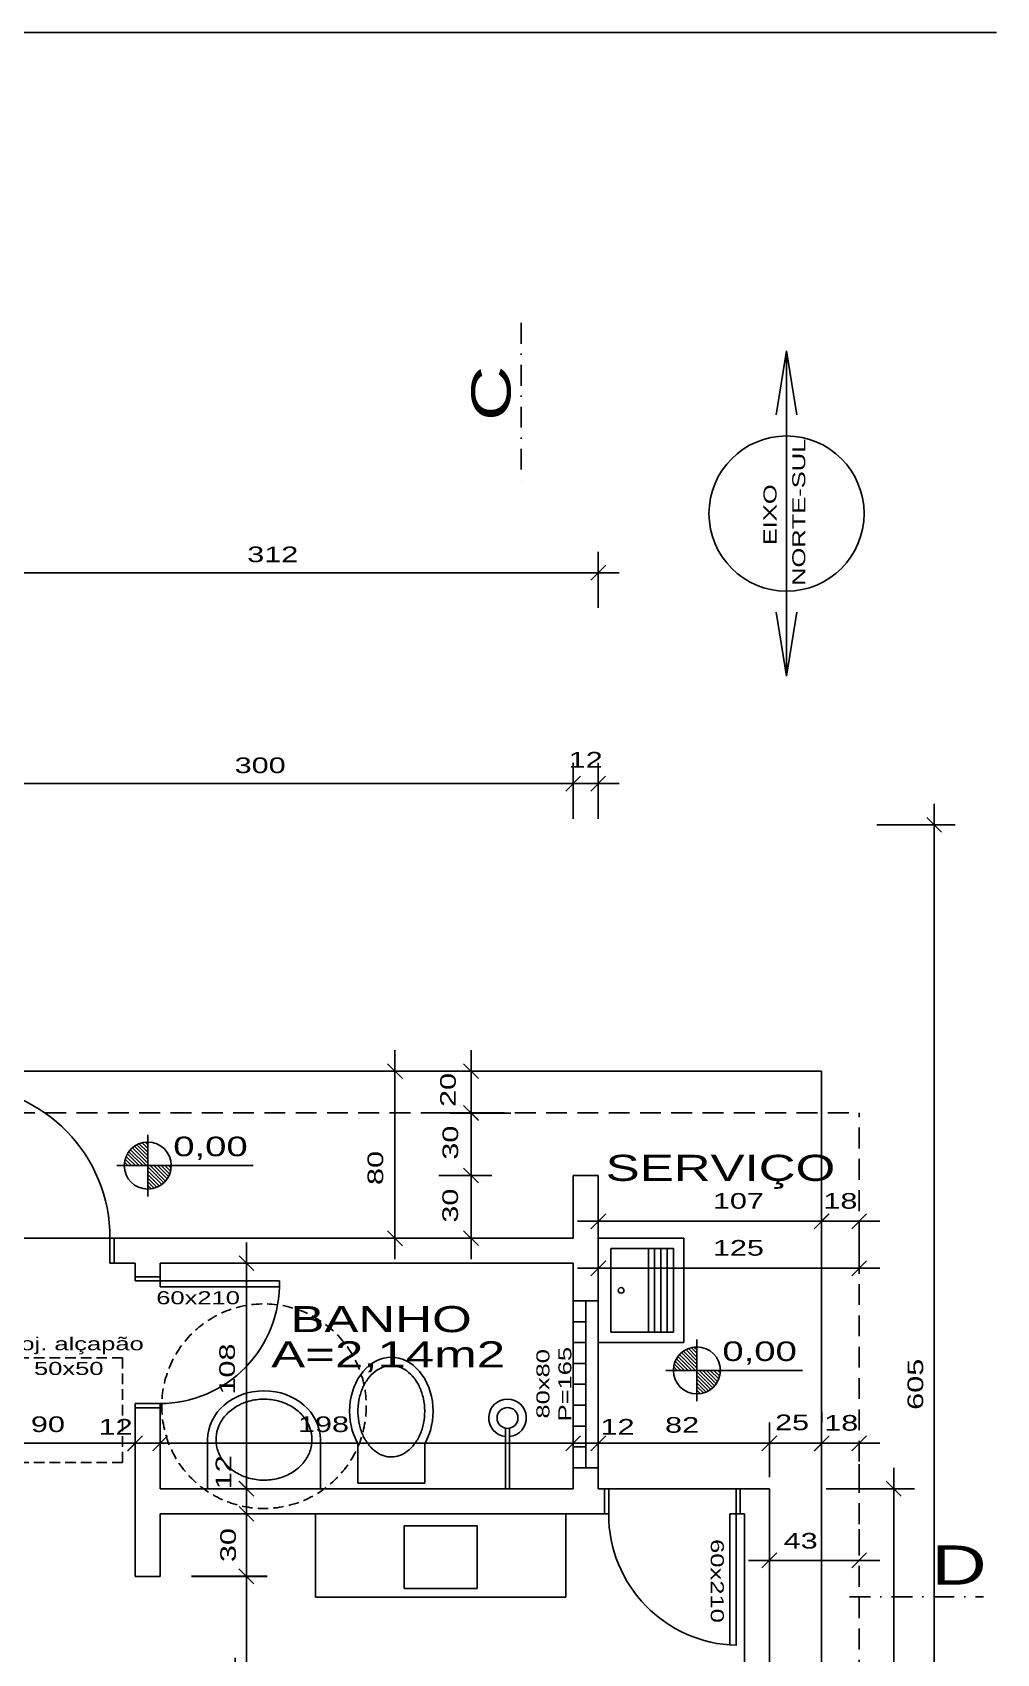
# Model space of a CAD drawing. Header units: millimetres. Extents: x 379 to 8329, y 269 to 4802.
# Drawn here: x 1931 to 2394, y 4026 to 4802 of the extents above; entities that cross this region are included whole.
import ezdxf

# ---------------------------------------------------------------- set-up
doc = ezdxf.new("R2010")
doc.units = ezdxf.units.MM
doc.header["$LTSCALE"] = 20
doc.header["$MEASUREMENT"] = 0
for name, pattern in [('DASHDOT', [1, 0.5, -0.25, 0, -0.25]), ('DASHED', [0.75, 0.5, -0.25]), ('DASHED2', [0.375, 0.25, -0.125])]:
    doc.linetypes.add(name, pattern=pattern)
doc.layers.add('1', color=7, linetype='Continuous')
doc.layers.add('Cotas', color=7, linetype='Continuous')
doc.styles.add('REGUA100', font='arial.ttf', dxfattribs={"width": 1.4})
doc.dimstyles.new('ISO-25', dxfattribs={"dimscale": 5, "dimtxt": 1.5, "dimasz": 0.01, "dimexe": 2, "dimexo": 3, "dimgap": 0.98, "dimtad": 1, "dimrnd": 0.5, "dimtxsty": 'REGUA100', "dimblk1": 'COTATR', "dimblk2": 'COTATR', "dimsah": 1, "dimcen": 4, "dimdle": 4, "dimclrd": 1, "dimclre": 1, "dimclrt": 2, "dimaunit": 1, "dimadec": 0, "dimazin": 0, "dimtfac": 1, "dimtofl": 0, "dimtmove": 2, "dimatfit": 3, "dimldrblk": 'COTATR', "dimfxl": 1, "dimarcsym": 0})

# ---------------------------------------------------------------- blocks, each defined once
blk = doc.blocks.new('COTATR')
at = {"color": 6}
blk.add_line((-71, -71), (71, 71), dxfattribs=at)
at = {"color": 0, "linetype": 'ByBlock'}
blk.add_line((0, 0), (200, 0), dxfattribs=at)
blk = doc.blocks.new('*D35')
at = {"layer": 'Cotas', "color": 1, "lineweight": -2, "transparency": 16777216}
for p, q in [((2336.18, 4422.94), (2373.66, 4422.94)), ((2363.66, 3817.99), (2363.66, 4422.89)), ((2336.18, 3817.94), (2373.66, 3817.94))]:
    blk.add_line(p, q, dxfattribs=at)
at = {"layer": 'DEFPOINTS', "color": 0, "transparency": 16777216}
for p in [(2321.18, 4422.94), (2363.66, 4422.94), (2321.18, 3817.94)]:
    blk.add_point(p, dxfattribs=at)
at = {"layer": 'Cotas', "color": 1, "lineweight": -2, "transparency": 16777216, "xscale": 0.05, "yscale": 0.05, "zscale": 0.05}
for p, rotation in [((2363.66, 4422.94), 90), ((2363.66, 3817.94), 270)]:
    blk.add_blockref('COTATR', p, dxfattribs=dict(at, rotation=rotation))
at = {"layer": 'Cotas', "color": 2, "transparency": 16777216, "insert": (2354.67, 4154.97), "char_height": 7.5, "attachment_point": 5, "rotation": 90, "style": 'REGUA100'}
blk.add_mtext('605', dxfattribs=at)
blk = doc.blocks.new('*D33')
at = {"layer": 'Cotas', "color": 1, "lineweight": -2, "transparency": 16777216}
for p, q in [((2202.66, 4110.48), (2202.66, 4136.71)), ((2284.66, 4110.48), (2284.66, 4136.71)), ((2202.71, 4126.71), (2284.61, 4126.71))]:
    blk.add_line(p, q, dxfattribs=at)
at = {"layer": 'DEFPOINTS', "color": 0, "transparency": 16777216}
for p in [(2284.66, 4126.71), (2202.66, 4095.48), (2284.66, 4095.48)]:
    blk.add_point(p, dxfattribs=at)
at = {"layer": 'Cotas', "color": 1, "lineweight": -2, "transparency": 16777216, "xscale": 0.05, "yscale": 0.05, "zscale": 0.05, "rotation": 180}
blk.add_blockref('COTATR', (2202.66, 4126.71), dxfattribs=at)
at = {"layer": 'Cotas', "color": 1, "lineweight": -2, "transparency": 16777216, "xscale": 0.05, "yscale": 0.05, "zscale": 0.05}
blk.add_blockref('COTATR', (2284.66, 4126.71), dxfattribs=at)
at = {"layer": 'Cotas', "color": 2, "transparency": 16777216, "insert": (2242.83, 4135.44), "char_height": 7.5, "attachment_point": 5, "style": 'REGUA100'}
blk.add_mtext('82', dxfattribs=at)
blk = doc.blocks.new('*D32')
at = {"layer": 'Cotas', "color": 1, "lineweight": -2, "transparency": 16777216}
for p, q in [((2311.89, 4104.94), (2354.24, 4104.94)), ((2344.24, 3817.99), (2344.24, 4104.89)), ((2311.89, 3817.94), (2354.24, 3817.94))]:
    blk.add_line(p, q, dxfattribs=at)
at = {"layer": 'DEFPOINTS', "color": 0, "transparency": 16777216}
for p in [(2296.89, 4104.94), (2344.24, 4104.94), (2296.89, 3817.94)]:
    blk.add_point(p, dxfattribs=at)
at = {"layer": 'Cotas', "color": 1, "lineweight": -2, "transparency": 16777216, "xscale": 0.05, "yscale": 0.05, "zscale": 0.05}
for p, rotation in [((2344.24, 4104.94), 90), ((2344.24, 3817.94), 270)]:
    blk.add_blockref('COTATR', p, dxfattribs=dict(at, rotation=rotation))
at = {"layer": 'Cotas', "color": 2, "transparency": 16777216, "insert": (2333.59, 3986.19), "char_height": 7.5, "attachment_point": 5, "rotation": 90, "style": 'REGUA100'}
blk.add_mtext('287', dxfattribs=at)
blk = doc.blocks.new('*D26')
at = {"layer": 'Cotas', "color": 1, "lineweight": -2, "transparency": 16777216}
for p, q in [((2007.68, 4092.94), (2044.06, 4092.92)), ((2034.06, 4092.88), (2034.05, 4062.98)), ((2007.66, 4062.94), (2044.05, 4062.92))]:
    blk.add_line(p, q, dxfattribs=at)
at = {"layer": 'DEFPOINTS', "color": 0, "transparency": 16777216}
for p in [(1992.68, 4092.94), (1992.66, 4062.94), (2034.05, 4062.93)]:
    blk.add_point(p, dxfattribs=at)
at = {"layer": 'Cotas', "color": 1, "lineweight": -2, "transparency": 16777216, "xscale": 0.05, "yscale": 0.05, "zscale": 0.05}
for p, rotation in [((2034.06, 4092.93), 89.97844822119816), ((2034.05, 4062.93), 269.9784482211982)]:
    blk.add_blockref('COTATR', p, dxfattribs=dict(at, rotation=rotation))
at = {"layer": 'Cotas', "color": 2, "transparency": 16777216, "insert": (2025.32, 4077.93), "char_height": 7.5, "attachment_point": 5, "rotation": 89.97845, "style": 'REGUA100'}
blk.add_mtext('30', dxfattribs=at)
blk = doc.blocks.new('*D25')
at = {"layer": 'Cotas', "color": 1, "lineweight": -2, "transparency": 16777216}
for p, q in [((2007.65, 4063), (2044.03, 4063)), ((2034.03, 4062.95), (2034.02, 3961.99)), ((2007.64, 3961.94), (2044.02, 3961.94))]:
    blk.add_line(p, q, dxfattribs=at)
at = {"layer": 'DEFPOINTS', "color": 0, "transparency": 16777216}
for p in [(1992.65, 4063.01), (1992.64, 3961.94), (2034.02, 3961.94)]:
    blk.add_point(p, dxfattribs=at)
at = {"layer": 'Cotas', "color": 1, "lineweight": -2, "transparency": 16777216, "xscale": 0.05, "yscale": 0.05, "zscale": 0.05}
for p, rotation in [((2034.03, 4063), 89.99360238795819), ((2034.02, 3961.94), 269.9936023879582)]:
    blk.add_blockref('COTATR', p, dxfattribs=dict(at, rotation=rotation))
at = {"layer": 'Cotas', "color": 2, "transparency": 16777216, "insert": (2025.3, 4012.47), "char_height": 7.5, "attachment_point": 5, "rotation": 89.9936, "style": 'REGUA100'}
blk.add_mtext('101', dxfattribs=at)
blk = doc.blocks.new('*D20')
at = {"layer": '1', "color": 1, "lineweight": -2, "transparency": 16777216}
for p, q in [((2327.66, 4085.61), (2327.66, 4080.61)), ((2284.71, 4070.61), (2327.61, 4070.61)), ((2284.66, 4055.61), (2284.66, 4060.61))]:
    blk.add_line(p, q, dxfattribs=at)
at = {"layer": 'DEFPOINTS', "color": 0, "transparency": 16777216}
for p in [(2284.66, 4070.61), (2327.66, 4070.61), (2327.66, 4070.61)]:
    blk.add_point(p, dxfattribs=at)
at = {"layer": '1', "color": 1, "lineweight": -2, "transparency": 16777216, "xscale": 0.05, "yscale": 0.05, "zscale": 0.05, "rotation": 180}
blk.add_blockref('COTATR', (2284.66, 4070.61), dxfattribs=at)
at = {"layer": '1', "color": 1, "lineweight": -2, "transparency": 16777216, "xscale": 0.05, "yscale": 0.05, "zscale": 0.05}
blk.add_blockref('COTATR', (2327.66, 4070.61), dxfattribs=at)
at = {"layer": '1', "color": 2, "transparency": 16777216, "insert": (2299.63, 4079.95), "char_height": 7.5, "attachment_point": 5, "style": 'REGUA100'}
blk.add_mtext('43', dxfattribs=at)
blk = doc.blocks.new('*D19')
at = {"layer": '1', "color": 1, "lineweight": -2, "transparency": 16777216}
for p, q in [((2327.61, 4126.71), (2309.76, 4126.71)), ((2309.71, 4111.71), (2309.71, 4116.71)), ((2327.66, 4111.71), (2327.66, 4116.71))]:
    blk.add_line(p, q, dxfattribs=at)
at = {"layer": 'DEFPOINTS', "color": 0, "transparency": 16777216}
for p in [(2309.71, 4126.71), (2309.71, 4126.71), (2327.66, 4126.71)]:
    blk.add_point(p, dxfattribs=at)
at = {"layer": '1', "color": 1, "lineweight": -2, "transparency": 16777216, "xscale": 0.05, "yscale": 0.05, "zscale": 0.05}
for p, rotation in [((2309.71, 4126.71), 180.0000000000029), ((2327.66, 4126.71), 2.877698079828405e-12)]:
    blk.add_blockref('COTATR', p, dxfattribs=dict(at, rotation=rotation))
at = {"layer": '1', "color": 2, "transparency": 16777216, "insert": (2319.09, 4136.44), "char_height": 7.5, "attachment_point": 5, "style": 'REGUA100'}
blk.add_mtext('18', dxfattribs=at)
blk = doc.blocks.new('*D18')
at = {"layer": '1', "color": 1, "lineweight": -2, "transparency": 16777216}
for p, q in [((2309.76, 4141.71), (2309.76, 4136.71)), ((2284.71, 4126.71), (2309.71, 4126.71)), ((2284.66, 4111.71), (2284.66, 4116.71))]:
    blk.add_line(p, q, dxfattribs=at)
at = {"layer": 'DEFPOINTS', "color": 0, "transparency": 16777216}
for p in [(2284.66, 4126.71), (2309.76, 4126.71), (2309.76, 4126.71)]:
    blk.add_point(p, dxfattribs=at)
at = {"layer": '1', "color": 1, "lineweight": -2, "transparency": 16777216, "xscale": 0.05, "yscale": 0.05, "zscale": 0.05, "rotation": 180}
blk.add_blockref('COTATR', (2284.66, 4126.71), dxfattribs=at)
at = {"layer": '1', "color": 1, "lineweight": -2, "transparency": 16777216, "xscale": 0.05, "yscale": 0.05, "zscale": 0.05}
blk.add_blockref('COTATR', (2309.76, 4126.71), dxfattribs=at)
at = {"layer": '1', "color": 2, "transparency": 16777216, "insert": (2295.53, 4136.67), "char_height": 7.5, "attachment_point": 5, "style": 'REGUA100'}
blk.add_mtext('25', dxfattribs=at)
blk = doc.blocks.new('*D38')
at = {"layer": 'Cotas', "color": 1, "lineweight": -2, "transparency": 16777216}
for p, q in [((2190.61, 4425.83), (2190.61, 4452.67)), ((2202.61, 4425.83), (2202.61, 4452.67)), ((2190.66, 4442.67), (2202.56, 4442.67))]:
    blk.add_line(p, q, dxfattribs=at)
at = {"layer": 'DEFPOINTS', "color": 0, "transparency": 16777216}
for p in [(2202.61, 4442.67), (2190.61, 4410.83), (2202.61, 4410.83)]:
    blk.add_point(p, dxfattribs=at)
at = {"layer": 'Cotas', "color": 1, "lineweight": -2, "transparency": 16777216, "xscale": 0.05, "yscale": 0.05, "zscale": 0.05, "rotation": 180}
blk.add_blockref('COTATR', (2190.61, 4442.67), dxfattribs=at)
at = {"layer": 'Cotas', "color": 1, "lineweight": -2, "transparency": 16777216, "xscale": 0.05, "yscale": 0.05, "zscale": 0.05}
blk.add_blockref('COTATR', (2202.61, 4442.67), dxfattribs=at)
at = {"layer": 'Cotas', "color": 2, "transparency": 16777216, "insert": (2196.61, 4454.11), "char_height": 7.5, "attachment_point": 5, "style": 'REGUA100'}
blk.add_mtext('12', dxfattribs=at)
blk = doc.blocks.new('*D43')
at = {"layer": 'Cotas', "color": 1, "lineweight": -2, "transparency": 16777216}
for p, q in [((1980.71, 4120.1), (1980.71, 4136.71)), ((1992.71, 4120.1), (1992.71, 4136.71)), ((1980.76, 4126.71), (1992.66, 4126.71))]:
    blk.add_line(p, q, dxfattribs=at)
at = {"layer": 'DEFPOINTS', "color": 0, "transparency": 16777216}
for p in [(1992.71, 4126.71), (1980.71, 4105.1), (1992.71, 4105.1)]:
    blk.add_point(p, dxfattribs=at)
at = {"layer": 'Cotas', "color": 1, "lineweight": -2, "transparency": 16777216, "xscale": 0.05, "yscale": 0.05, "zscale": 0.05, "rotation": 180}
blk.add_blockref('COTATR', (1980.71, 4126.71), dxfattribs=at)
at = {"layer": 'Cotas', "color": 1, "lineweight": -2, "transparency": 16777216, "xscale": 0.05, "yscale": 0.05, "zscale": 0.05}
blk.add_blockref('COTATR', (1992.71, 4126.71), dxfattribs=at)
at = {"layer": 'Cotas', "color": 2, "transparency": 16777216, "insert": (1971.35, 4134.6), "char_height": 7.5, "attachment_point": 5, "style": 'REGUA100'}
blk.add_mtext('12', dxfattribs=at)
blk = doc.blocks.new('*D44')
at = {"layer": 'Cotas', "color": 1, "lineweight": -2, "transparency": 16777216}
for p, q in [((1992.71, 4120.1), (1992.71, 4136.71)), ((2190.66, 4120.1), (2190.66, 4136.71)), ((1992.76, 4126.71), (2190.61, 4126.71))]:
    blk.add_line(p, q, dxfattribs=at)
at = {"layer": 'DEFPOINTS', "color": 0, "transparency": 16777216}
for p in [(2190.66, 4126.71), (1992.71, 4105.1), (2190.66, 4105.1)]:
    blk.add_point(p, dxfattribs=at)
at = {"layer": 'Cotas', "color": 1, "lineweight": -2, "transparency": 16777216, "xscale": 0.05, "yscale": 0.05, "zscale": 0.05, "rotation": 180}
blk.add_blockref('COTATR', (1992.71, 4126.71), dxfattribs=at)
at = {"layer": 'Cotas', "color": 1, "lineweight": -2, "transparency": 16777216, "xscale": 0.05, "yscale": 0.05, "zscale": 0.05}
blk.add_blockref('COTATR', (2190.66, 4126.71), dxfattribs=at)
at = {"layer": 'Cotas', "color": 2, "transparency": 16777216, "insert": (2070.98, 4135.78), "char_height": 7.5, "attachment_point": 5, "style": 'REGUA100'}
blk.add_mtext('198', dxfattribs=at)
blk = doc.blocks.new('*D45')
at = {"layer": 'Cotas', "color": 1, "lineweight": -2, "transparency": 16777216}
for p, q in [((2190.66, 4120.1), (2190.66, 4136.71)), ((2202.66, 4120.1), (2202.66, 4136.71)), ((2190.71, 4126.71), (2202.61, 4126.71))]:
    blk.add_line(p, q, dxfattribs=at)
at = {"layer": 'DEFPOINTS', "color": 0, "transparency": 16777216}
for p in [(2202.66, 4126.71), (2190.66, 4105.1), (2202.66, 4105.1)]:
    blk.add_point(p, dxfattribs=at)
at = {"layer": 'Cotas', "color": 1, "lineweight": -2, "transparency": 16777216, "xscale": 0.05, "yscale": 0.05, "zscale": 0.05, "rotation": 180}
blk.add_blockref('COTATR', (2190.66, 4126.71), dxfattribs=at)
at = {"layer": 'Cotas', "color": 1, "lineweight": -2, "transparency": 16777216, "xscale": 0.05, "yscale": 0.05, "zscale": 0.05}
blk.add_blockref('COTATR', (2202.66, 4126.71), dxfattribs=at)
at = {"layer": 'Cotas', "color": 2, "transparency": 16777216, "insert": (2211.9, 4134.6), "char_height": 7.5, "attachment_point": 5, "style": 'REGUA100'}
blk.add_mtext('12', dxfattribs=at)
blk = doc.blocks.new('*D46')
at = {"layer": 'Cotas', "color": 1, "lineweight": -2, "transparency": 16777216}
for p, q in [((1890.66, 4120.1), (1890.66, 4136.71)), ((1980.66, 4120.1), (1980.66, 4136.71)), ((1890.71, 4126.71), (1980.61, 4126.71))]:
    blk.add_line(p, q, dxfattribs=at)
at = {"layer": 'DEFPOINTS', "color": 0, "transparency": 16777216}
for p in [(1980.66, 4126.71), (1890.66, 4105.1), (1980.66, 4105.1)]:
    blk.add_point(p, dxfattribs=at)
at = {"layer": 'Cotas', "color": 1, "lineweight": -2, "transparency": 16777216, "xscale": 0.05, "yscale": 0.05, "zscale": 0.05, "rotation": 180}
blk.add_blockref('COTATR', (1890.66, 4126.71), dxfattribs=at)
at = {"layer": 'Cotas', "color": 1, "lineweight": -2, "transparency": 16777216, "xscale": 0.05, "yscale": 0.05, "zscale": 0.05}
blk.add_blockref('COTATR', (1980.66, 4126.71), dxfattribs=at)
at = {"layer": 'Cotas', "color": 2, "transparency": 16777216, "insert": (1938.92, 4135.78), "char_height": 7.5, "attachment_point": 5, "style": 'REGUA100'}
blk.add_mtext('90', dxfattribs=at)
blk = doc.blocks.new('*D56')
at = {"layer": 'Cotas', "color": 1, "lineweight": -2, "transparency": 16777216}
for p, q in [((2007.66, 4212.94), (2044.04, 4212.93)), ((2034.04, 4212.89), (2034.02, 4104.99)), ((2007.64, 4104.95), (2044.02, 4104.94))]:
    blk.add_line(p, q, dxfattribs=at)
at = {"layer": 'DEFPOINTS', "color": 0, "transparency": 16777216}
for p in [(1992.66, 4212.94), (1992.64, 4104.95), (2034.02, 4104.94)]:
    blk.add_point(p, dxfattribs=at)
at = {"layer": 'Cotas', "color": 1, "lineweight": -2, "transparency": 16777216, "xscale": 0.05, "yscale": 0.05, "zscale": 0.05}
for p, rotation in [((2034.04, 4212.94), 89.98782978316058), ((2034.02, 4104.94), 269.9878297831605)]:
    blk.add_blockref('COTATR', p, dxfattribs=dict(at, rotation=rotation))
at = {"layer": 'Cotas', "color": 2, "transparency": 16777216, "insert": (2024.84, 4162.26), "char_height": 7.5, "attachment_point": 5, "rotation": 89.98783, "style": 'REGUA100'}
blk.add_mtext('108', dxfattribs=at)
blk = doc.blocks.new('*D57')
at = {"layer": 'Cotas', "color": 1, "lineweight": -2, "transparency": 16777216}
for p, q in [((2053.1, 4104.94), (2024.05, 4104.94)), ((2034.05, 4104.89), (2034.05, 4092.99)), ((2053.1, 4092.94), (2024.05, 4092.94))]:
    blk.add_line(p, q, dxfattribs=at)
at = {"layer": 'DEFPOINTS', "color": 0, "transparency": 16777216}
for p in [(2068.1, 4104.94), (2034.05, 4092.94), (2068.1, 4092.94)]:
    blk.add_point(p, dxfattribs=at)
at = {"layer": 'Cotas', "color": 1, "lineweight": -2, "transparency": 16777216, "xscale": 0.05, "yscale": 0.05, "zscale": 0.05}
for p, rotation in [((2034.05, 4104.94), 90), ((2034.05, 4092.94), 270)]:
    blk.add_blockref('COTATR', p, dxfattribs=dict(at, rotation=rotation))
at = {"layer": 'Cotas', "color": 2, "transparency": 16777216, "insert": (2023.04, 4112.81), "char_height": 7.5, "attachment_point": 5, "rotation": 90, "style": 'REGUA100'}
blk.add_mtext('12', dxfattribs=at)
blk = doc.blocks.new('*D60')
at = {"layer": '1', "color": 1, "lineweight": -2, "transparency": 16777216}
for p, q in [((2126.24, 4284.94), (2151.7, 4284.94)), ((2141.7, 4254.99), (2141.7, 4284.89)), ((2126.24, 4254.94), (2151.7, 4254.94))]:
    blk.add_line(p, q, dxfattribs=at)
at = {"layer": 'DEFPOINTS', "color": 0, "transparency": 16777216}
for p in [(2111.24, 4284.94), (2141.7, 4284.94), (2111.24, 4254.94)]:
    blk.add_point(p, dxfattribs=at)
at = {"layer": '1', "color": 1, "lineweight": -2, "transparency": 16777216, "xscale": 0.05, "yscale": 0.05, "zscale": 0.05}
for p, rotation in [((2141.7, 4284.94), 90), ((2141.7, 4254.94), 270)]:
    blk.add_blockref('COTATR', p, dxfattribs=dict(at, rotation=rotation))
at = {"layer": '1', "color": 2, "transparency": 16777216, "insert": (2131.82, 4270.68), "char_height": 7.5, "attachment_point": 5, "rotation": 90, "style": 'REGUA100'}
blk.add_mtext('30', dxfattribs=at)
blk = doc.blocks.new('*D59')
at = {"layer": '1', "color": 1, "lineweight": -2, "transparency": 16777216}
for p, q in [((2090.22, 4304.94), (2095.22, 4304.94)), ((2105.22, 4224.94), (2105.22, 4304.89)), ((2090.22, 4224.89), (2095.22, 4224.89))]:
    blk.add_line(p, q, dxfattribs=at)
at = {"layer": 'DEFPOINTS', "color": 0, "transparency": 16777216}
for p in [(2105.22, 4304.94), (2105.22, 4304.94), (2105.22, 4224.89)]:
    blk.add_point(p, dxfattribs=at)
at = {"layer": '1', "color": 1, "lineweight": -2, "transparency": 16777216, "xscale": 0.05, "yscale": 0.05, "zscale": 0.05}
for p, rotation in [((2105.22, 4304.94), 90), ((2105.22, 4224.89), 270)]:
    blk.add_blockref('COTATR', p, dxfattribs=dict(at, rotation=rotation))
at = {"layer": '1', "color": 2, "transparency": 16777216, "insert": (2095.89, 4258.56), "char_height": 7.5, "attachment_point": 5, "rotation": 90, "style": 'REGUA100'}
blk.add_mtext('80', dxfattribs=at)
blk = doc.blocks.new('*D58')
at = {"layer": '1', "color": 1, "lineweight": -2, "transparency": 16777216}
for p, q in [((2126.7, 4254.94), (2131.7, 4254.94)), ((2141.7, 4224.99), (2141.7, 4254.89)), ((2126.7, 4224.94), (2131.7, 4224.94))]:
    blk.add_line(p, q, dxfattribs=at)
at = {"layer": 'DEFPOINTS', "color": 0, "transparency": 16777216}
for p in [(2141.7, 4254.94), (2141.7, 4254.94), (2141.7, 4224.94)]:
    blk.add_point(p, dxfattribs=at)
at = {"layer": '1', "color": 1, "lineweight": -2, "transparency": 16777216, "xscale": 0.05, "yscale": 0.05, "zscale": 0.05}
for p, rotation in [((2141.7, 4254.94), 90), ((2141.7, 4224.94), 270)]:
    blk.add_blockref('COTATR', p, dxfattribs=dict(at, rotation=rotation))
at = {"layer": '1', "color": 2, "transparency": 16777216, "insert": (2131.74, 4240.52), "char_height": 7.5, "attachment_point": 5, "rotation": 90, "style": 'REGUA100'}
blk.add_mtext('30', dxfattribs=at)
blk = doc.blocks.new('*D63')
at = {"layer": 'Cotas', "color": 1, "lineweight": -2, "transparency": 16777216}
for p, q in [((2160.76, 4304.94), (2131.7, 4304.94)), ((2141.7, 4304.89), (2141.7, 4284.94)), ((2160.76, 4284.89), (2131.7, 4284.89))]:
    blk.add_line(p, q, dxfattribs=at)
at = {"layer": 'DEFPOINTS', "color": 0, "transparency": 16777216}
for p in [(2175.76, 4304.94), (2141.7, 4284.89), (2175.76, 4284.89)]:
    blk.add_point(p, dxfattribs=at)
at = {"layer": 'Cotas', "color": 1, "lineweight": -2, "transparency": 16777216, "xscale": 0.05, "yscale": 0.05, "zscale": 0.05}
for p, rotation in [((2141.7, 4304.94), 90), ((2141.7, 4284.89), 270)]:
    blk.add_blockref('COTATR', p, dxfattribs=dict(at, rotation=rotation))
at = {"layer": 'Cotas', "color": 2, "transparency": 16777216, "insert": (2130.69, 4295.94), "char_height": 7.5, "attachment_point": 5, "rotation": 90, "style": 'REGUA100'}
blk.add_mtext('20', dxfattribs=at)
blk = doc.blocks.new('*D88')
at = {"layer": '1', "color": 1, "lineweight": -2, "transparency": 16777216}
for p, q in [((2202.71, 4233.02), (2309.66, 4233.02)), ((2202.66, 4218.02), (2202.66, 4223.02)), ((2309.71, 4218.02), (2309.71, 4223.02))]:
    blk.add_line(p, q, dxfattribs=at)
at = {"layer": 'DEFPOINTS', "color": 0, "transparency": 16777216}
for p in [(2202.66, 4233.02), (2309.71, 4233.02), (2309.71, 4233.02)]:
    blk.add_point(p, dxfattribs=at)
at = {"layer": '1', "color": 1, "lineweight": -2, "transparency": 16777216, "xscale": 0.05, "yscale": 0.05, "zscale": 0.05, "rotation": 180}
blk.add_blockref('COTATR', (2202.66, 4233.02), dxfattribs=at)
at = {"layer": '1', "color": 1, "lineweight": -2, "transparency": 16777216, "xscale": 0.05, "yscale": 0.05, "zscale": 0.05}
blk.add_blockref('COTATR', (2309.71, 4233.02), dxfattribs=at)
at = {"layer": '1', "color": 2, "transparency": 16777216, "insert": (2269.81, 4242.75), "char_height": 7.5, "attachment_point": 5, "style": 'REGUA100'}
blk.add_mtext('107', dxfattribs=at)
blk = doc.blocks.new('*D93')
at = {"layer": 'Cotas', "color": 1, "lineweight": -2, "transparency": 16777216}
for p, q in [((1890.66, 4425.83), (1890.66, 4452.67)), ((2190.61, 4425.83), (2190.61, 4452.67)), ((1890.71, 4442.67), (2190.56, 4442.67))]:
    blk.add_line(p, q, dxfattribs=at)
at = {"layer": 'DEFPOINTS', "color": 0, "transparency": 16777216}
for p in [(2190.61, 4442.67), (1890.66, 4410.83), (2190.61, 4410.83)]:
    blk.add_point(p, dxfattribs=at)
at = {"layer": 'Cotas', "color": 1, "lineweight": -2, "transparency": 16777216, "xscale": 0.05, "yscale": 0.05, "zscale": 0.05, "rotation": 180}
blk.add_blockref('COTATR', (1890.66, 4442.67), dxfattribs=at)
at = {"layer": 'Cotas', "color": 1, "lineweight": -2, "transparency": 16777216, "xscale": 0.05, "yscale": 0.05, "zscale": 0.05}
blk.add_blockref('COTATR', (2190.61, 4442.67), dxfattribs=at)
at = {"layer": 'Cotas', "color": 2, "transparency": 16777216, "insert": (2040.64, 4451.4), "char_height": 7.5, "attachment_point": 5, "style": 'REGUA100'}
blk.add_mtext('300', dxfattribs=at)
blk = doc.blocks.new('*D94')
at = {"layer": 'Cotas', "color": 1, "lineweight": -2, "transparency": 16777216}
for p, q in [((1890.66, 4526.86), (1890.66, 4553.69)), ((2202.66, 4526.86), (2202.66, 4553.69)), ((1890.71, 4543.69), (2202.61, 4543.69))]:
    blk.add_line(p, q, dxfattribs=at)
at = {"layer": 'DEFPOINTS', "color": 0, "transparency": 16777216}
for p in [(2202.66, 4543.69), (1890.66, 4511.86), (2202.66, 4511.86)]:
    blk.add_point(p, dxfattribs=at)
at = {"layer": 'Cotas', "color": 1, "lineweight": -2, "transparency": 16777216, "xscale": 0.05, "yscale": 0.05, "zscale": 0.05, "rotation": 180}
blk.add_blockref('COTATR', (1890.66, 4543.69), dxfattribs=at)
at = {"layer": 'Cotas', "color": 1, "lineweight": -2, "transparency": 16777216, "xscale": 0.05, "yscale": 0.05, "zscale": 0.05}
blk.add_blockref('COTATR', (2202.66, 4543.69), dxfattribs=at)
at = {"layer": 'Cotas', "color": 2, "transparency": 16777216, "insert": (2046.66, 4552.43), "char_height": 7.5, "attachment_point": 5, "style": 'REGUA100'}
blk.add_mtext('312', dxfattribs=at)
blk = doc.blocks.new('*D95')
at = {"layer": '1', "color": 1, "lineweight": -2, "transparency": 16777216}
for p, q in [((2309.71, 4233.02), (2327.61, 4233.02)), ((2309.66, 4218.02), (2309.66, 4223.02)), ((2327.66, 4218.02), (2327.66, 4223.02))]:
    blk.add_line(p, q, dxfattribs=at)
at = {"layer": 'DEFPOINTS', "color": 0, "transparency": 16777216}
for p in [(2309.66, 4233.02), (2327.66, 4233.02), (2327.66, 4233.02)]:
    blk.add_point(p, dxfattribs=at)
at = {"layer": '1', "color": 1, "lineweight": -2, "transparency": 16777216, "xscale": 0.05, "yscale": 0.05, "zscale": 0.05, "rotation": 180}
blk.add_blockref('COTATR', (2309.66, 4233.02), dxfattribs=at)
at = {"layer": '1', "color": 1, "lineweight": -2, "transparency": 16777216, "xscale": 0.05, "yscale": 0.05, "zscale": 0.05}
blk.add_blockref('COTATR', (2327.66, 4233.02), dxfattribs=at)
at = {"layer": '1', "color": 2, "transparency": 16777216, "insert": (2318.69, 4242.75), "char_height": 7.5, "attachment_point": 5, "style": 'REGUA100'}
blk.add_mtext('18', dxfattribs=at)
blk = doc.blocks.new('*D96')
at = {"layer": '1', "color": 1, "lineweight": -2, "transparency": 16777216}
for p, q in [((2202.71, 4210.52), (2327.61, 4210.52)), ((2202.66, 4195.52), (2202.66, 4200.52)), ((2327.66, 4195.52), (2327.66, 4200.52))]:
    blk.add_line(p, q, dxfattribs=at)
at = {"layer": 'DEFPOINTS', "color": 0, "transparency": 16777216}
for p in [(2202.66, 4210.52), (2327.66, 4210.52), (2327.66, 4210.52)]:
    blk.add_point(p, dxfattribs=at)
at = {"layer": '1', "color": 1, "lineweight": -2, "transparency": 16777216, "xscale": 0.05, "yscale": 0.05, "zscale": 0.05, "rotation": 180}
blk.add_blockref('COTATR', (2202.66, 4210.52), dxfattribs=at)
at = {"layer": '1', "color": 1, "lineweight": -2, "transparency": 16777216, "xscale": 0.05, "yscale": 0.05, "zscale": 0.05}
blk.add_blockref('COTATR', (2327.66, 4210.52), dxfattribs=at)
at = {"layer": '1', "color": 2, "transparency": 16777216, "insert": (2269.81, 4220.26), "char_height": 7.5, "attachment_point": 5, "style": 'REGUA100'}
blk.add_mtext('125', dxfattribs=at)

msp = doc.modelspace()

# ---------------------------------------------------------------- hatches: boundary and pattern name
at = {"layer": '1'}
h = msp.add_hatch(dxfattribs=at)
h.set_pattern_fill('ANSI31', color=1, scale=10, angle=90, style=0)
h.set_pattern_definition([(135, (1078.6001, 1527.398), (-0.8838835, -0.8838835), [])])
h.paths.add_polyline_path([(1998.041, 4259.71), (1986.784, 4259.71), (1986.784, 4248.453, 0.4142136)])
h.paths.add_polyline_path([(1986.784, 4270.966, 0.4142136), (1975.528, 4259.71), (1986.784, 4259.71)])
h = msp.add_hatch(dxfattribs=at)
h.set_pattern_fill('ANSI31', color=1, scale=10, angle=90, style=0)
h.set_pattern_definition([(135, (1341.7464, 1429.3052), (-0.8838835, -0.8838835), [])])
h.paths.add_polyline_path([(2261.187, 4161.617), (2249.93, 4161.617), (2249.93, 4150.36, 0.4142136)])
h.paths.add_polyline_path([(2249.93, 4172.873, 0.4142136), (2238.674, 4161.617), (2249.93, 4161.617)])

# ---------------------------------------------------------------- linework, layer by layer
at = {"layer": '1', "color": 1}
msp.add_line((2393.54, 4802.477), (1493.54, 4802.477), dxfattribs=at)
at = {"layer": '1', "color": 6, "linetype": 'DASHDOT'}
for p, q in [((2165.631, 4663.374), (2165.631, 4585.874)), ((2323.087, 4053.21), (2387.315, 4053.21))]:
    msp.add_line(p, q, dxfattribs=at)
at = {"layer": '1', "color": 2}
for p, q in [((2287.879, 4619.301), (2292.873, 4649.893)), ((2297.868, 4619.301), (2292.873, 4649.893)), ((2292.873, 4649.893), (2292.873, 4494.149)), ((2287.879, 4524.741), (2292.873, 4494.149)), ((2297.868, 4524.741), (2292.873, 4494.149))]:
    msp.add_line(p, q, dxfattribs=at)
at = {"layer": '1'}
for p, q in [((2309.665, 4304.944), (1915.665, 4304.944)), ((2309.665, 4304.944), (2309.665, 3737.944)), ((1986.784, 4244.94), (1986.784, 4274.479)), ((1971.935, 4259.71), (2037.308, 4259.71)), ((1968.665, 4224.944), (1900.665, 4224.944)), ((2202.665, 4224.944), (2243.665, 4224.944)), ((2243.665, 4224.944), (2243.665, 4174.944)), ((2208.665, 4219.944), (2208.665, 4179.944)), ((2208.665, 4219.944), (2238.665, 4219.944)), ((2226.665, 4219.944), (2226.665, 4179.944)), ((2229.665, 4219.944), (2229.665, 4179.944)), ((2232.665, 4219.944), (2232.665, 4179.944)), ((2235.665, 4219.944), (2235.665, 4179.944)), ((2238.665, 4219.944), (2238.665, 4179.944)), ((1992.665, 4204.444), (1992.665, 4206.444)), ((1992.665, 4204.67), (1992.665, 4201.67)), ((2049.891, 4204.444), (1992.665, 4204.444)), ((2049.826, 4201.67), (1992.665, 4201.67)), ((2049.826, 4201.67), (2049.891, 4204.444)), ((2196.665, 4194.944), (2196.665, 4114.944)), ((2202.665, 4114.944), (2202.665, 4194.944)), ((2190.665, 4184.944), (2196.665, 4184.944)), ((2208.665, 4179.944), (2238.665, 4179.944)), ((2190.665, 4174.944), (2196.665, 4174.944)), ((2202.665, 4174.944), (2243.665, 4174.944)), ((2249.93, 4146.847), (2249.93, 4176.387)), ((2190.665, 4164.944), (2196.665, 4164.944)), ((2190.665, 4154.944), (2196.665, 4154.944)), ((2235.082, 4161.617), (2300.454, 4161.617)), ((2190.665, 4144.944), (2196.665, 4144.944)), ((2158.176, 4133.925), (2158.176, 4104.944)), ((2160.176, 4133.925), (2160.176, 4104.944)), ((2190.665, 4134.944), (2196.665, 4134.944)), ((2015.468, 4128.444), (2015.468, 4104.944)), ((2069.468, 4128.444), (2069.468, 4104.944)), ((2087.483, 4126.495), (2087.483, 4107.634)), ((2119.483, 4126.495), (2119.483, 4107.634)), ((2190.665, 4124.944), (2196.665, 4124.944)), ((2087.483, 4107.634), (2119.483, 4107.634)), ((2268.665, 4104.944), (2207.665, 4104.944)), ((2067.165, 4052.944), (2067.165, 4092.944)), ((2187.165, 4052.944), (2187.165, 4092.944)), ((2265.665, 4030.102), (2265.665, 4092.944)), ((2268.665, 4092.944), (2265.665, 4092.944)), ((2268.665, 4029.947), (2268.665, 4092.944)), ((2270.665, 4092.944), (2268.665, 4092.944)), ((2109.665, 4087.096), (2144.665, 4087.096)), ((2109.665, 4057.096), (2109.665, 4087.096)), ((2144.665, 4057.096), (2144.665, 4087.096)), ((2109.665, 4057.096), (2144.665, 4057.096)), ((2067.165, 4052.944), (2187.165, 4052.944)), ((2265.665, 4030.102), (2268.665, 4029.947))]:
    msp.add_line(p, q, dxfattribs=at)
at = {"layer": '1', "color": 4, "linetype": 'DASHED'}
for p in [(1907.665, 4284.944), (2327.665, 3757.944)]:
    msp.add_line(p, (2327.665, 4284.944), dxfattribs=at)
at = {"layer": '1', "color": 4}
for p, q in [((2190.665, 4224.944), (2190.665, 4254.944)), ((2190.665, 4254.944), (2202.665, 4254.944)), ((2202.665, 4212.944), (2202.665, 4254.944)), ((2190.665, 4224.944), (1970.665, 4224.944)), ((2202.665, 4194.944), (2202.665, 4224.944)), ((1970.665, 4212.944), (1980.665, 4212.944)), ((2190.665, 4212.944), (1992.665, 4212.944)), ((2190.665, 4194.944), (2190.665, 4212.944)), ((1980.665, 4206.444), (1992.665, 4206.444)), ((1980.665, 4062.944), (1980.665, 4143.718)), ((1992.665, 4104.944), (1992.665, 4143.718)), ((2202.665, 4104.944), (2202.665, 4114.944)), ((2190.665, 4104.944), (1992.665, 4104.944)), ((2205.665, 4104.944), (2202.665, 4104.944)), ((2284.665, 4104.944), (2268.665, 4104.944)), ((2284.665, 3787.944), (2284.665, 4104.944)), ((1992.665, 4062.944), (1992.665, 4092.944)), ((2205.665, 4092.944), (1992.665, 4092.944)), ((2272.665, 4092.944), (2268.665, 4092.944)), ((2272.665, 3931.944), (2272.665, 4092.944)), ((1992.665, 4062.944), (1980.665, 4062.944))]:
    msp.add_line(p, q, dxfattribs=at)
at = {"layer": '1', "color": 0}
msp.add_line((2190.665, 4194.944), (2190.665, 4114.944), dxfattribs=at)
at = {"layer": '1', "linetype": 'DASHED2'}
for p, q in [((1924.733, 4167.573), (1974.733, 4167.573)), ((1974.733, 4167.573), (1974.733, 4117.573)), ((1924.733, 4117.573), (1974.733, 4117.573))]:
    msp.add_line(p, q, dxfattribs=at)
at = {"layer": '1'}
for centre, radius in [((2292.873, 4572.021), 37.168), ((1986.784, 4259.71), 11.257), ((2213.581, 4199.944), 1.363), ((2249.93, 4161.617), 11.257), ((2159.176, 4138.824), 5)]:
    msp.add_circle(centre, radius, dxfattribs=at)
at = {"layer": '1', "linetype": 'DASHED2'}
msp.add_circle((2042.468, 4144.466), 49, dxfattribs=at)
at = {"layer": '1'}
msp.add_arc((2159.176, 4138.824), 9, 276.37937, 263.62063, dxfattribs=at)
for centre, major_axis, ratio, start_param, end_param in [((2103.483, 4142.013), (0, 25.864), 0.7732852, 4.0688879, 8.4974827), ((2042.468, 4128.444), (-27, 0), 0.8669906, 3.1415927, 6.2831853)]:
    msp.add_ellipse(centre, major_axis=major_axis, ratio=ratio, start_param=start_param, end_param=end_param, dxfattribs=at)
for points, knots in [([(2103.483, 4120.149), (2104.784, 4120.149), (2106.086, 4120.37), (2108.655, 4121.265), (2109.922, 4121.942), (2112.336, 4123.756), (2113.482, 4124.895), (2115.54, 4127.58), (2116.453, 4129.126), (2117.947, 4132.519), (2118.529, 4134.365), (2119.303, 4138.211), (2119.495, 4140.212), (2119.468, 4144.208), (2119.25, 4146.203), (2118.425, 4150.028), (2117.819, 4151.858), (2116.282, 4155.212), (2115.351, 4156.734), (2113.262, 4159.366), (2112.105, 4160.475), (2109.675, 4162.23), (2108.404, 4162.876), (2105.83, 4163.711), (2104.527, 4163.903), (2101.925, 4163.844), (2100.624, 4163.595), (2098.06, 4162.639), (2096.798, 4161.932), (2094.4, 4160.057), (2093.266, 4158.89), (2091.239, 4156.152), (2090.346, 4154.582), (2088.894, 4151.151), (2088.336, 4149.29), (2087.613, 4145.424), (2087.448, 4143.419), (2087.529, 4139.425), (2087.774, 4137.436), (2088.649, 4133.632), (2089.279, 4131.818), (2090.858, 4128.506), (2091.807, 4127.007), (2093.924, 4124.43), (2095.092, 4123.35), (2097.537, 4121.656), (2098.813, 4121.041), (2101.222, 4120.316), (2102.352, 4120.149), (2103.483, 4120.149)], [0, 0, 0, 0, 0.2632406, 0.2632406, 0.5264812, 0.5264812, 0.7897218, 0.7897218, 1.0529624, 1.0529624, 1.316203, 1.316203, 1.5794436, 1.5794436, 1.8426842, 1.8426842, 2.1059248, 2.1059248, 2.3691654, 2.3691654, 2.632406, 2.632406, 2.8956466, 2.8956466, 3.1588872, 3.1588872, 3.4221278, 3.4221278, 3.6853683, 3.6853683, 3.9486089, 3.9486089, 4.2118495, 4.2118495, 4.4750901, 4.4750901, 4.7383307, 4.7383307, 5.0015713, 5.0015713, 5.2648119, 5.2648119, 5.5280525, 5.5280525, 5.7912931, 5.7912931, 6.0545337, 6.0545337, 6.2831853, 6.2831853, 6.2831853, 6.2831853]), ([(2019.468, 4128.444), (2019.468, 4127.177), (2019.616, 4125.91), (2020.35, 4122.804), (2021.118, 4120.989), (2023.273, 4117.597), (2024.662, 4116.021), (2027.964, 4113.268), (2029.876, 4112.093), (2034.053, 4110.278), (2036.316, 4109.639), (2040.973, 4108.974), (2043.366, 4108.948), (2048.043, 4109.511), (2050.327, 4110.101), (2054.56, 4111.825), (2056.509, 4112.96), (2059.896, 4115.645), (2061.334, 4117.194), (2063.592, 4120.546), (2064.413, 4122.347), (2065.402, 4126.047), (2065.569, 4127.947), (2065.248, 4131.715), (2064.758, 4133.584), (2063.138, 4137.151), (2062.006, 4138.849), (2059.168, 4141.914), (2057.462, 4143.279), (2053.616, 4145.526), (2051.478, 4146.407), (2046.972, 4147.58), (2044.605, 4147.872), (2039.878, 4147.832), (2037.519, 4147.501), (2033.042, 4146.254), (2030.926, 4145.338), (2027.136, 4143.03), (2025.463, 4141.639), (2022.698, 4138.533), (2021.606, 4136.819), (2020.067, 4133.23), (2019.619, 4131.356), (2019.478, 4129.128), (2019.468, 4128.786), (2019.468, 4128.444)], [0, 0, 0, 0, 0.2022629, 0.2022629, 0.5035791, 0.5035791, 0.8048954, 0.8048954, 1.1062116, 1.1062116, 1.4075279, 1.4075279, 1.7088441, 1.7088441, 2.0101604, 2.0101604, 2.3114766, 2.3114766, 2.6127929, 2.6127929, 2.9141091, 2.9141091, 3.2154254, 3.2154254, 3.5167416, 3.5167416, 3.8180579, 3.8180579, 4.1193741, 4.1193741, 4.4206904, 4.4206904, 4.7220066, 4.7220066, 5.0233229, 5.0233229, 5.3246391, 5.3246391, 5.6259554, 5.6259554, 5.9272716, 5.9272716, 6.2285879, 6.2285879, 6.2831853, 6.2831853, 6.2831853, 6.2831853])]:
    msp.add_open_spline(points, degree=3, knots=knots, dxfattribs=at)
at = {"layer": 'Cotas'}
for p, q in [((1970.665, 4224.944), (1968.665, 4224.944)), ((1968.665, 4224.944), (1968.665, 4212.944)), ((1970.665, 4212.944), (1968.665, 4212.944)), ((1980.665, 4206.444), (1980.665, 4204.444)), ((1992.665, 4204.444), (1980.665, 4204.444)), ((1980.665, 4145.718), (1980.665, 4143.718)), ((1992.665, 4145.718), (1980.665, 4145.718)), ((1992.665, 4145.718), (1992.665, 4143.718)), ((2205.665, 4104.944), (2207.665, 4104.944)), ((2207.665, 4092.944), (2207.665, 4104.944)), ((2268.665, 4092.944), (2268.665, 4104.944)), ((2270.665, 4104.944), (2268.665, 4104.944)), ((2270.665, 4092.944), (2270.665, 4104.944)), ((2205.665, 4092.944), (2207.665, 4092.944))]:
    msp.add_line(p, q, dxfattribs=at)
at = {"layer": 'Cotas', "color": 4}
for p, q in [((1970.665, 4224.944), (1970.665, 4212.944)), ((1980.665, 4212.944), (1980.665, 4206.444)), ((1992.665, 4212.944), (1992.665, 4206.444)), ((2190.665, 4194.944), (2202.665, 4194.944)), ((1992.665, 4143.718), (1980.665, 4143.718)), ((2190.665, 4114.944), (2190.665, 4104.944)), ((2190.665, 4114.944), (2202.665, 4114.944)), ((2205.665, 4092.944), (2205.665, 4104.944))]:
    msp.add_line(p, q, dxfattribs=at)
at = {"layer": 'Cotas', "color": 1}
for centre, radius, start, end in [((1895.934, 4225.234), 72.731, 359.771985, 88.636568), ((1992.443, 4203.18), 57.462, 270.221466, 1.260848), ((2270.396, 4092.655), 62.731, 179.771985, 268.636568)]:
    msp.add_arc(centre, radius, start, end, dxfattribs=at)

# ---------------------------------------------------------------- texts
at = {"layer": '1', "color": 0, "style": 'REGUA100', "width": 1.4}
for s, height, rotation, p in [('C', 18.75, 90, (2160.633, 4616.368)), ('80x80', 6.25, 90, (2179.244, 4138.527)), ('P=165', 6.25, 90, (2189.772, 4137.19)), ('60x210', 6.25, 270, (2256.577, 4080.801))]:
    msp.add_text(s, height=height, rotation=rotation, dxfattribs=at).set_placement(p)
at = {"layer": '1', "color": 2, "style": 'REGUA100', "width": 1.4}
for s, p in [('NORTE-SUL', (2301.864, 4537.374)), ('EIXO', (2288.072, 4556.851))]:
    msp.add_text(s, height=6.24, rotation=90, dxfattribs=at).set_placement(p)
at = {"layer": '1', "color": 0, "style": 'REGUA100', "width": 1.4}
for s, height, p in [('0,00', 9.375, (1998.982, 4264.199)), ('SERVIÇO', 12.5, (2206.207, 4252.38)), ('60x210', 6.25, (1990.831, 4193.286)), ('BANHO', 12.5, (2055.091, 4179.927)), ('proj. alçapão', 6.25, (1914.844, 4171.26)), ('A=2,14m2', 12.5, (2045.901, 4163.058)), ('0,00', 9.375, (2262.128, 4166.106)), ('50x50', 6.25, (1932.262, 4159.417)), ('D', 18.75, (2362.268, 4059.013))]:
    msp.add_text(s, height=height, dxfattribs=at).set_placement(p)

# ---------------------------------------------------------------- dimensions: what is measured, and where the dimension line sits
at = {"layer": '1', "color": 0}
for base, p1, p2, angle, picture, middle in [((2105.221, 4304.944), (2105.221, 4224.894), (2105.221, 4304.944), 90, '*D59', (2095.887, 4258.564)), ((2141.702, 4254.944), (2141.702, 4224.944), (2141.702, 4254.944), 90, '*D58', (2131.738, 4240.525)), ((2309.715, 4233.018), (2202.665, 4233.018), (2309.715, 4233.018), 0, '*D88', (2269.813, 4242.752)), ((2327.665, 4233.018), (2309.665, 4233.018), (2327.665, 4233.018), 0, '*D95', (2318.689, 4242.752)), ((2327.665, 4210.524), (2202.665, 4210.524), (2327.665, 4210.524), 0, '*D96', (2269.813, 4220.257)), ((2309.765, 4126.71), (2284.665, 4126.71), (2309.765, 4126.71), 360, '*D18', (2295.534, 4136.674)), ((2309.715, 4126.71), (2327.665, 4126.71), (2309.715, 4126.71), 180, '*D19', (2319.088, 4136.444)), ((2327.665, 4070.606), (2284.665, 4070.606), (2327.665, 4070.606), 360, '*D20', (2299.632, 4079.948))]:
    dim = msp.add_linear_dim(base=base, p1=p1, p2=p2, angle=angle, dimstyle='ISO-25', dxfattribs=at)
    dim.commit()
    dim.dimension.update_dxf_attribs({"geometry": picture, "text_midpoint": middle, "dimtype": 161})
at = {"layer": '1'}
dim = msp.add_linear_dim(base=(2141.702, 4284.944), p1=(2111.242, 4254.944), p2=(2111.242, 4284.944), angle=90, dimstyle='ISO-25', override={"dimblk": 'COTATR', "dimatfit": 2}, dxfattribs=at)
dim.commit()
dim.dimension.update_dxf_attribs({"geometry": '*D60', "text_midpoint": (2131.815, 4270.679), "dimtype": 161})
at = {"layer": 'Cotas'}
for p1, p2, distance, picture, middle in [((1890.665, 4511.856), (2202.665, 4511.856), 31.838, '*D94', (2046.665, 4552.426)), ((1890.665, 4410.834), (2190.615, 4410.834), 31.838, '*D93', (2040.64, 4451.404)), ((1992.676, 4092.944), (1992.665, 4062.944), 41.386, '*D26', (2025.325, 4077.932)), ((1992.653, 4063.006), (1992.642, 3961.944), 41.378, '*D25', (2025.296, 4012.471))]:
    dim = msp.add_aligned_dim(p1=p1, p2=p2, distance=distance, dimstyle='ISO-25', dxfattribs=at)
    dim.commit()
    dim.dimension.update_dxf_attribs({"geometry": picture, "text_midpoint": middle})
for base, p1, p2, angle, picture, middle in [((2202.615, 4442.673), (2190.615, 4410.834), (2202.615, 4410.834), 0, '*D38', (2196.615, 4454.105)), ((2141.702, 4284.894), (2175.757, 4304.944), (2175.757, 4284.894), 270, '*D63', (2130.693, 4295.937)), ((2034.018, 4104.94043), (1992.66495, 4212.94419), (1992.64201, 4104.94922), 269.98783, '*D56', (2024.84048, 4162.25684)), ((1980.665, 4126.71), (1890.665, 4105.104), (1980.665, 4105.104), 360, '*D46', (1938.924, 4135.781)), ((1992.715, 4126.71), (1980.715, 4105.104), (1992.715, 4105.104), 0, '*D43', (1971.353, 4134.601)), ((2190.665, 4126.71), (1992.715, 4105.104), (2190.665, 4105.104), 360, '*D44', (2070.98, 4135.781)), ((2202.665, 4126.71), (2190.665, 4105.104), (2202.665, 4105.104), 0, '*D45', (2211.898, 4134.601)), ((2034.047, 4092.944), (2068.101, 4104.944), (2068.101, 4092.944), 270, '*D57', (2023.037, 4112.812))]:
    dim = msp.add_linear_dim(base=base, p1=p1, p2=p2, angle=angle, dimstyle='ISO-25', dxfattribs=at)
    dim.commit()
    dim.dimension.update_dxf_attribs({"geometry": picture, "text_midpoint": middle, "dimtype": 161})
at = {"layer": 'Cotas', "color": 6}
for base, p1, p2, angle, picture, middle in [((2363.663, 4422.944), (2321.184, 3817.944), (2321.184, 4422.944), 90, '*D35', (2354.669, 4154.969)), ((2284.665, 4126.71), (2202.665, 4095.479), (2284.665, 4095.479), 0, '*D33', (2242.828, 4135.439)), ((2344.237, 4104.944), (2296.889, 3817.944), (2296.889, 4104.944), 90, '*D32', (2333.595, 3986.192))]:
    dim = msp.add_linear_dim(base=base, p1=p1, p2=p2, angle=angle, dimstyle='ISO-25', dxfattribs=at)
    dim.commit()
    dim.dimension.update_dxf_attribs({"geometry": picture, "text_midpoint": middle, "dimtype": 161})

doc.saveas('drawing.dxf')
